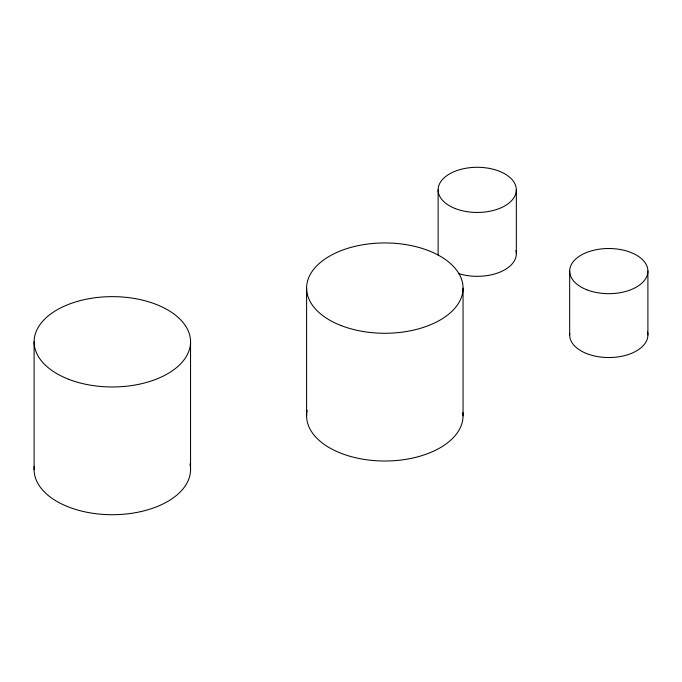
<?xml version="1.0" encoding="UTF-8"?>
<svg xmlns="http://www.w3.org/2000/svg" width="682" height="682" viewBox="0 0 682 682"><rect width="100%" height="100%" fill="white"/><g stroke="black" fill="none" stroke-linecap="round" stroke-linejoin="round"><path stroke-width="1.02" d="M647.9 271.095L647.9 334.964M569.675 271.095L569.675 334.964M516.342 189.869L516.342 253.738M463.052 288.111L463.052 415.85M438.117 189.869L438.117 253.738A39.113 22.583 0 0 0 438.211 255.349M306.593 288.111L306.593 415.85M190.551 341.801L190.551 469.548M34.1 341.801L34.1 469.548M515.942 250.524A39.113 22.583 0 0 1 499.531 272.288A39.113 22.583 0 0 1 458.483 273.559M189.946 463.922A78.225 45.165 0 0 1 114.423 514.697A78.225 45.165 0 0 1 34.296 466.326M647.499 331.75A39.113 22.583 0 0 1 610.185 357.53A39.113 22.583 0 0 1 569.777 333.353M462.848 412.627A78.225 45.165 0 0 1 382.73 460.998A78.225 45.165 0 0 1 307.207 410.223M455.303 208.573A39.113 22.583 0 0 0 516.24 191.48A39.113 22.583 0 0 0 460.137 169.554A39.113 22.583 0 0 0 455.303 208.573M68.481 379.209A78.225 45.165 0 0 0 190.355 345.024A78.225 45.165 0 0 0 78.149 301.18A78.225 45.165 0 0 0 68.481 379.209M586.861 289.79A39.113 22.583 0 0 0 647.798 272.706A39.113 22.583 0 0 0 591.695 250.78A39.113 22.583 0 0 0 586.861 289.79M340.974 325.51A78.225 45.165 0 0 0 462.848 291.333A78.225 45.165 0 0 0 350.642 247.481A78.225 45.165 0 0 0 340.974 325.51"/></g></svg>
